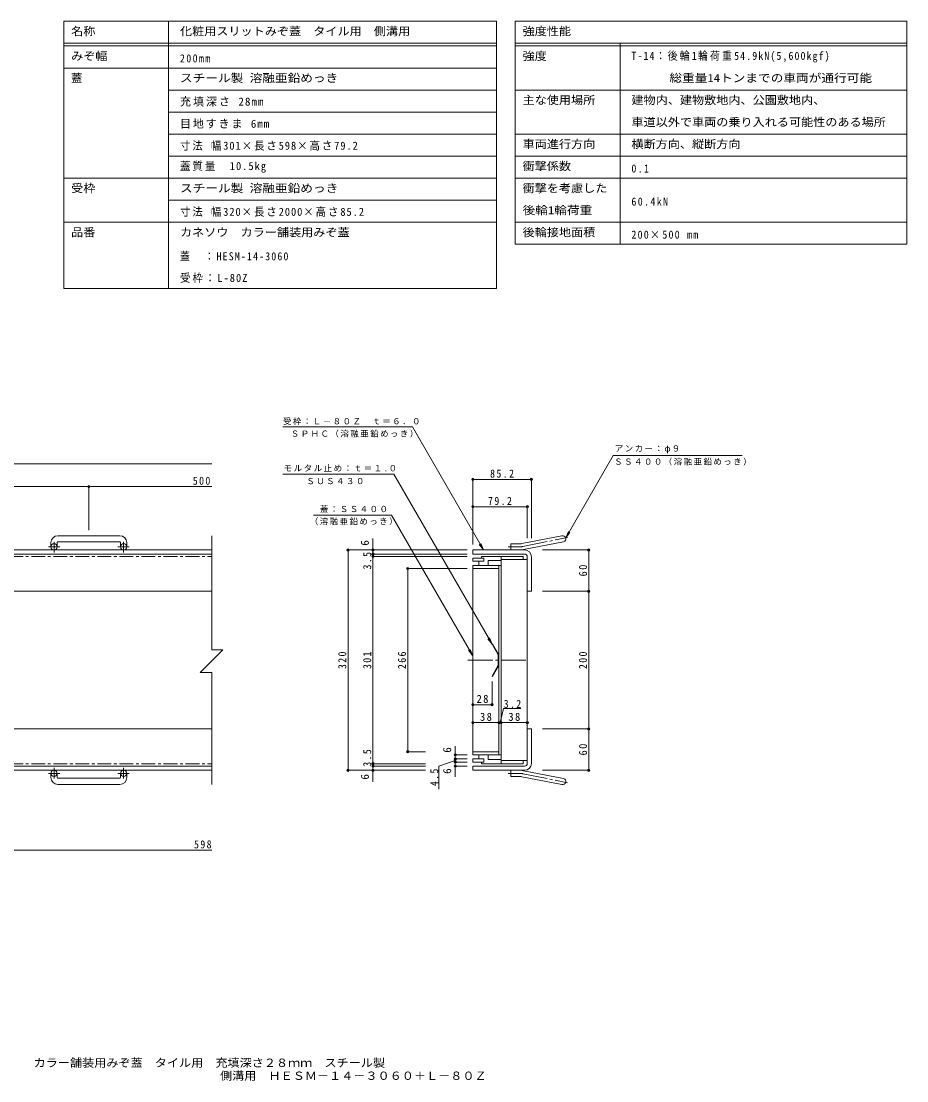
# Model space of a CAD drawing. Units: millimetres, scale not verified. Extents: x -879 to 1119, y -778 to 761.
# Drawn here: x -167 to 1119, y -778 to 761 of the extents above; entities that cross this region are included whole.
import ezdxf
from ezdxf.enums import TextEntityAlignment as Align

# ---------------------------------------------------------------- set-up
doc = ezdxf.new("R2010")
doc.units = ezdxf.units.MM
doc.header["$LTSCALE"] = 4
doc.header["$PDMODE"] = 32
doc.header["$PDSIZE"] = 3.2
doc.linetypes.add('CHAIN1', pattern=[8, 5, -1, 1, -1])
doc.linetypes.add('CHAIN2', pattern=[12, 9, -1, 1, -1])
for name, color, linetype, lineweight in [('0-0_通り芯', 7, 'CHAIN2', 9), ('0-1_躯体', 2, 'Continuous', 9), ('0-2_仕上', 7, 'Continuous', 9), ('0-3_建具', 4, 'Continuous', 9), ('0-4_その他', 7, 'Continuous', 9), ('0-5_寸法', 7, 'Continuous', 9), ('F-5_F-5ﾚｲﾔ', 2, 'Continuous', 9), ('F-F_F-Fﾚｲﾔ', 2, 'Continuous', 9)]:
    doc.layers.add(name, color=color, linetype=linetype, lineweight=lineweight)
doc.layers.add('F-4_F-4ﾚｲﾔ', color=2, linetype='Continuous')
doc.styles.add('ＭＳ ゴシック', font='')
doc.styles.get('ＭＳ ゴシック').set_extended_font_data('MS Gothic')

msp = doc.modelspace()

# ---------------------------------------------------------------- linework, layer by layer
at = {"layer": '0-0_通り芯'}
msp.add_line((481.556, -166.962), (566.942, -166.962), dxfattribs=at)
at = {"layer": '0-1_躯体'}
for p, q in [((-218.476, -66.962), (109.837, -66.962)), ((-218.476, -266.962), (109.837, -266.962))]:
    msp.add_line(p, q, dxfattribs=at)
at = {"layer": '0-2_仕上', "color": 3, "linetype": 'CHAIN1'}
for p, q in [((-216.476, -16.462), (109.837, -16.462)), ((-216.476, -317.463), (109.837, -317.463))]:
    msp.add_line(p, q, dxfattribs=at)
at = {"layer": '0-2_仕上'}
for p, q in [((488.635, -18.962), (488.635, -23.462)), ((504.635, -18.962), (488.635, -18.962)), ((504.635, -23.462), (488.635, -23.462)), ((529.835, -29.462), (488.635, -29.462)), ((488.635, -304.462), (488.635, -29.462)), ((497.635, -23.462), (497.635, -29.462)), ((501.135, -16.462), (501.135, -18.962)), ((529.835, -16.462), (501.135, -16.462)), ((504.635, -18.962), (504.635, -23.462)), ((526.635, -304.462), (526.635, -29.462)), ((529.834, -16.462), (529.834, -22.462)), ((526.635, -33.962), (488.635, -33.962)), ((526.635, -299.962), (488.635, -299.962)), ((529.835, -304.462), (488.635, -304.462)), ((497.635, -310.463), (497.635, -304.462)), ((488.635, -314.963), (488.635, -310.463)), ((504.635, -310.463), (488.635, -310.463)), ((504.635, -314.963), (488.635, -314.963)), ((501.135, -317.463), (501.135, -314.963)), ((529.835, -317.463), (501.135, -317.463)), ((504.635, -314.963), (504.635, -310.463)), ((529.834, -317.463), (529.834, -311.462))]:
    msp.add_line(p, q, dxfattribs=at)
at = {"layer": '0-2_仕上', "color": 2}
for p, q in [((529.835, -16.462), (529.835, -317.463)), ((529.835, -16.462), (561.835, -16.462)), ((567.835, -20.962), (529.835, -20.962)), ((561.835, -16.462), (561.835, -20.962)), ((567.835, -312.962), (567.835, -20.962)), ((567.835, -312.962), (529.835, -312.962)), ((529.835, -317.463), (561.835, -317.463)), ((561.835, -317.463), (561.835, -312.962))]:
    msp.add_line(p, q, dxfattribs=at)
at = {"layer": '0-2_仕上', "color": 3}
for p, q in [((516.635, -143.874), (517.501, -143.374)), ((525.635, -174.462), (516.635, -190.051)), ((526.635, -174.73), (517.501, -190.551)), ((516.635, -190.051), (517.501, -190.551))]:
    msp.add_line(p, q, dxfattribs=at)
at = {"layer": '0-2_仕上'}
for points in [[(529.835, -22.462), (510.835, -22.462), (510.835, -29.462)], [(529.835, -311.462), (510.835, -311.462), (510.835, -304.462)]]:
    msp.add_lwpolyline(points, dxfattribs=at)
at = {"layer": '0-2_仕上', "color": 3}
for points in [[(525.635, -174.462), (525.635, -159.462), (516.635, -143.874)], [(526.635, -174.73), (526.635, -159.194), (517.501, -143.374)]]:
    msp.add_lwpolyline(points, dxfattribs=at)
at = {"layer": '0-3_建具'}
for p, q in [((-123.976, 3.638), (-123.976, -2.462)), ((-114.976, 3.638), (-114.976, -2.462)), ((-23.976, 13.638), (-113.976, 13.638)), ((-113.976, 4.638), (-23.976, 4.638)), ((-22.976, 3.638), (-22.976, -2.462)), ((-13.976, 3.638), (-13.976, -2.462)), ((109.837, 13.638), (109.837, -151.871)), ((543.835, -6.962), (543.835, 2.038)), ((557.651, 2.038), (543.835, 2.038)), ((559.98, 2.344), (618.17, 13.638)), ((562.309, -6.349), (620.5, 4.944)), ((109.837, -6.962), (-818.976, -6.962)), ((109.837, -12.962), (-818.976, -12.962)), ((563.835, -12.962), (488.635, -12.962)), ((557.65, -6.962), (543.835, -6.962)), ((125.606, -151.871), (108.483, -168.994)), ((125.606, -151.871), (109.837, -151.871)), ((92.714, -184.763), (108.483, -168.994)), ((92.714, -184.763), (109.837, -184.763)), ((109.837, -347.562), (109.837, -184.763)), ((109.837, -320.962), (-818.976, -320.962)), ((109.837, -326.962), (-818.976, -326.962)), ((-123.976, -337.562), (-123.976, -331.462)), ((-114.976, -337.562), (-114.976, -331.462)), ((-22.976, -337.562), (-22.976, -331.462)), ((-13.976, -337.562), (-13.976, -331.462)), ((543.835, -326.962), (543.835, -335.962)), ((557.65, -326.962), (543.835, -326.962)), ((557.651, -335.962), (543.835, -335.962)), ((559.98, -336.269), (618.17, -347.562)), ((562.309, -327.575), (620.5, -338.869)), ((-113.976, -338.562), (-23.976, -338.562)), ((-23.976, -347.562), (-113.976, -347.562))]:
    msp.add_line(p, q, dxfattribs=at)
at = {"layer": '0-3_建具', "linetype": 'CHAIN1'}
for p, q in [((-119.476, -10.57), (-119.476, 5.028)), ((-18.476, -10.57), (-18.476, 5.028)), ((-111.313, -2.462), (-127.72, -2.462)), ((-10.313, -2.462), (-26.72, -2.462)), ((-111.313, -331.462), (-127.72, -331.462)), ((-119.476, -323.355), (-119.476, -338.952)), ((-10.313, -331.462), (-26.72, -331.462)), ((-18.476, -323.355), (-18.476, -338.952))]:
    msp.add_line(p, q, dxfattribs=at)
at = {"layer": '0-3_建具', "linetype": 'CHAIN2'}
for p, q in [((561.144, -2.002), (626.311, 11.16)), ((557.65, -2.462), (540.03, -2.462)), ((557.65, -331.462), (540.03, -331.462)), ((561.144, -331.922), (626.311, -345.085))]:
    msp.add_line(p, q, dxfattribs=at)
at = {"layer": '0-3_建具'}
for points in [[(488.635, -12.962), (488.635, -6.962), (563.835, -6.962)], [(567.835, -16.962), (567.835, -66.962), (573.835, -66.962), (573.835, -16.962)], [(567.835, -316.962), (567.835, -266.962), (573.835, -266.962), (573.835, -316.962)], [(563.835, -320.962), (488.635, -320.962), (488.635, -326.962), (563.835, -326.962)]]:
    msp.add_lwpolyline(points, dxfattribs=at)
for centre in [(-119.476, -2.462), (-18.476, -2.462), (-119.476, -331.462), (-18.476, -331.462)]:
    msp.add_circle(centre, 4.5, dxfattribs=at)
for centre, radius, start, end in [((-113.976, 3.638), 10, 90, 180), ((-113.976, 3.638), 1, 90, 180), ((-23.976, 3.638), 10, 0, 90), ((-23.976, 3.638), 1, 0, 90), ((557.651, 11.038), 9, 270, 285.00002), ((619.335, 9.291), 4.5, 285.00014, 104.99991), ((557.65, 11.038), 18, 270, 285), ((563.835, -16.962), 10, 0, 90), ((563.835, -16.962), 4, 0, 90), ((563.835, -316.962), 4, 270, 0), ((563.835, -316.962), 10, 270, 0), ((-113.976, -337.562), 10, 180, 270), ((-113.976, -337.562), 1, 180, 270), ((-23.976, -337.562), 10, 270, 0), ((-23.976, -337.562), 1, 270, 0), ((557.65, -344.962), 18, 75, 90), ((557.651, -344.962), 9, 74.99998, 90), ((619.335, -343.216), 4.5, 255.00009, 74.99986)]:
    msp.add_arc(centre, radius, start, end, dxfattribs=at)
at = {"layer": '0-3_建具', "linetype": 'CHAIN2'}
for centre, start, end in [((557.65, 11.038), 270, 284.99995), ((557.65, -344.962), 75.00005, 90)]:
    msp.add_arc(centre, 13.5, start, end, dxfattribs=at)
at = {"layer": '0-4_その他'}
for p, q in [((-818.976, 117.975), (109.837, 117.975)), ((488.635, 96.709), (488.635, 1.038)), ((488.635, 95.509), (573.835, 95.509)), ((573.835, 96.709), (573.835, 10.164)), ((-568.976, 85.056), (-68.976, 85.056)), ((-68.976, 86.256), (-68.976, 21.638)), ((-68.976, 85.056), (109.837, 85.056)), ((488.635, 55.797), (567.835, 55.797)), ((567.835, 56.997), (567.835, 10.164)), ((343.665, -6.962), (343.665, 9.445)), ((306.237, -6.962), (480.635, -6.962)), ((307.437, -6.962), (307.437, -326.962)), ((342.465, -12.962), (480.635, -12.962)), ((343.665, -6.962), (343.665, -12.962)), ((343.665, -12.962), (343.665, -16.462)), ((658.305, -6.962), (589.932, -6.962)), ((657.105, -6.962), (657.105, -66.962)), ((342.465, -16.462), (480.635, -16.462)), ((343.665, -16.462), (343.665, -317.463)), ((393.015, -33.962), (480.635, -33.962)), ((394.215, -33.962), (394.215, -299.962)), ((658.305, -66.962), (589.932, -66.962)), ((657.105, -66.962), (657.105, -266.962)), ((516.635, -232.925), (516.635, -198.051)), ((488.635, -231.725), (516.635, -231.725)), ((488.635, -257.735), (526.635, -257.735)), ((526.635, -257.735), (529.835, -257.735)), ((529.835, -257.735), (567.835, -257.735)), ((658.305, -266.962), (589.932, -266.962)), ((657.105, -266.962), (657.105, -326.962)), ((463.149, -304.462), (463.149, -292.108)), ((393.015, -299.962), (419.959, -299.962)), ((461.949, -304.462), (480.635, -304.462)), ((463.149, -310.463), (463.149, -304.462)), ((342.465, -317.463), (419.959, -317.463)), ((342.465, -320.962), (419.959, -320.962)), ((343.665, -317.463), (343.665, -320.962)), ((343.665, -320.962), (343.665, -326.962)), ((461.949, -310.463), (480.635, -310.463)), ((461.949, -314.963), (480.635, -314.963)), ((461.949, -320.962), (480.635, -320.962)), ((463.149, -314.963), (463.149, -310.463)), ((463.149, -320.962), (463.149, -314.963)), ((463.149, -320.962), (463.149, -336.558)), ((306.237, -326.962), (419.959, -326.962)), ((343.665, -326.962), (343.665, -343.521)), ((658.305, -326.962), (589.932, -326.962)), ((-216.476, -442.952), (109.837, -442.952))]:
    msp.add_line(p, q, dxfattribs=at)
for points in [[(528.235, -257.735), (533.42, -237.419), (558.604, -237.419)], [(463.149, -312.713), (439.18, -320.893), (439.18, -354.621)]]:
    msp.add_lwpolyline(points, dxfattribs=at)
for p in [(488.635, 95.509), (573.835, 95.509), (-68.976, 85.056), (488.635, 55.797), (567.835, 55.797), (307.437, -6.962), (343.665, -6.962), (343.665, -12.962), (343.665, -16.462), (657.105, -6.962), (394.215, -33.962), (657.105, -66.962), (488.635, -231.725), (516.635, -231.725), (488.635, -257.735), (526.635, -257.735), (529.835, -257.735), (567.835, -257.735), (657.105, -266.962), (394.215, -299.962), (463.149, -304.462), (343.665, -317.463), (343.665, -320.962), (463.149, -310.463), (463.149, -314.963), (463.149, -320.962), (307.437, -326.962), (343.665, -326.962), (657.105, -326.962)]:
    msp.add_point(p, dxfattribs=at)
at = {"layer": '0-5_寸法'}
for p, q in [((212.563, 171.774), (400.893, 171.774)), ((400.893, 171.774), (504.086, -6.962)), ((692.622, 130.108), (880.056, 130.108)), ((212.533, 103.158), (374.011, 103.158)), ((374.011, 103.158), (516.635, -143.874)), ((257.448, 43.497), (370.791, 43.497)), ((370.791, 43.497), (488.635, -160.614)), ((623.635, 10.62), (629.722, 18.553)), ((504.086, -6.962), (497.999, 0.971)), ((504.086, -6.962), (500.259, 2.277)), ((516.635, -143.874), (510.548, -135.94)), ((516.635, -143.874), (512.808, -134.635)), ((488.635, -160.614), (482.547, -152.68)), ((488.635, -160.614), (484.808, -151.375))]:
    msp.add_line(p, q, dxfattribs=at)
msp.add_lwpolyline([(692.622, 130.108), (623.635, 10.62), (627.462, 19.859)], dxfattribs=at)
at = {"layer": 'F-5_F-5ﾚｲﾔ', "color": 7}
msp.add_line((550.331, 660.916), (1119.017, 660.916), dxfattribs=at)
at = {"layer": 'F-F_F-Fﾚｲﾔ', "color": 7}
for p, q in [((-105.38, 760.916), (522.879, 760.916)), ((-105.38, 760.916), (-105.38, 372.916)), ((46.816, 760.916), (46.816, 372.916)), ((522.879, 760.916), (522.879, 372.916)), ((550.331, 760.916), (1119.017, 760.916)), ((550.331, 760.916), (550.331, 436.916)), ((1119.017, 760.916), (1119.017, 436.916)), ((-105.38, 728.916), (522.879, 728.916)), ((-105.38, 724.916), (522.879, 724.916)), ((550.331, 728.916), (1119.017, 728.916)), ((550.331, 724.916), (1119.017, 724.916)), ((702.526, 728.916), (702.526, 436.916)), ((-105.38, 692.916), (522.879, 692.916)), ((46.816, 660.916), (522.879, 660.916)), ((550.331, 660.916), (1119.017, 660.916)), ((46.816, 628.916), (522.879, 628.916)), ((46.816, 596.916), (522.879, 596.916)), ((550.331, 596.916), (1119.017, 596.916)), ((46.816, 564.916), (522.879, 564.916)), ((550.331, 564.916), (1119.017, 564.916)), ((-105.38, 532.916), (522.879, 532.916)), ((550.331, 532.916), (1119.017, 532.916)), ((46.816, 500.916), (522.879, 500.916)), ((-105.38, 468.916), (522.879, 468.916)), ((550.331, 468.916), (1119.017, 468.916)), ((550.331, 436.916), (1119.017, 436.916)), ((-105.38, 372.916), (522.879, 372.916))]:
    msp.add_line(p, q, dxfattribs=at)

# ---------------------------------------------------------------- texts
at = {"layer": '0-4_その他', "color": 2, "style": 'ＭＳ ゴシック'}
for p in [(341.265, -0.747), (460.749, -301.475), (341.265, -340.503), (460.749, -332.164)]:
    msp.add_text('6', height=11.73, rotation=90, dxfattribs=at).set_placement(p, align=Align.BOTTOM_LEFT)
at = {"layer": '0-4_その他', "color": 2, "char_height": 11.73, "attachment_point": 7, "style": 'ＭＳ ゴシック'}
for s, insert in [('\\T1.28;\\W0.9;85.2', (513.735, 97.909)), ('\\T1.27;\\W0.9;500', (81.992, 87.456)), ('\\T1.28;\\W0.9;79.2', (510.735, 58.197)), ('\\T1.27;\\W0.95;28', (494.135, -229.325)), ('\\T1.27;\\W0.9;3.2', (533.493, -236.525)), ('\\T1.27;\\W0.95;38', (499.135, -255.335)), ('\\T1.27;\\W0.95;38', (540.335, -255.335)), ('\\T1.27;\\W0.9;598', (83.8, -440.552))]:
    msp.add_mtext(s, dxfattribs=dict(at, insert=insert))
at = {"layer": '0-4_その他', "color": 2, "char_height": 11.73, "attachment_point": 7, "rotation": 90, "style": 'ＭＳ ゴシック'}
for s, insert in [('\\T1.27;\\W0.9;3.5', (341.265, -35.344)), ('\\T1.27;\\W0.95;60', (654.705, -45.462)), ('\\T1.27;\\W0.9;320', (305.037, -179.962)), ('\\T1.27;\\W0.9;301', (341.265, -179.962)), ('\\T1.27;\\W0.9;266', (391.815, -179.962)), ('\\T1.27;\\W0.9;200', (654.705, -179.962)), ('\\T1.27;\\W0.95;60', (654.705, -305.462)), ('\\T1.27;\\W0.9;3.5', (341.265, -321.841)), ('\\T1.27;\\W0.9;4.5', (438.641, -349.971))]:
    msp.add_mtext(s, dxfattribs=dict(at, insert=insert))
at = {"layer": '0-5_寸法', "char_height": 8.798, "attachment_point": 7, "style": 'ＭＳ ゴシック'}
for s, insert in [('\\T1.17;受枠：Ｌ－８０Ｚ\u3000ｔ＝６．０', (213.039, 174.485)), ('\\T1.17;ＳＰＨＣ（溶融亜鉛めっき）', (224.254, 156.251)), ('\\T1.17;アンカー：φ９', (694.864, 133.568)), ('\\T1.17;ＳＳ４００（溶融亜鉛めっき）', (693.942, 115.602)), ('\\T1.18;モルタル止め：ｔ＝１.０', (213.928, 106.748)), ('\\T1.17;ＳＵＳ４３０', (246.839, 88.427)), ('\\T1.17;蓋：ＳＳ４００', (266.605, 47.425)), ('\\T1.17;（溶融亜鉛めっき）', (251.904, 28.84))]:
    msp.add_mtext(s, dxfattribs=dict(at, insert=insert))
at = {"layer": 'F-4_F-4ﾚｲﾔ', "style": 'ＭＳ ゴシック', "width": 1.1}
for s, p in [('カラー舗装用みぞ蓋\u3000タイル用\u3000充填深さ２８ｍｍ\u3000スチール製', (-149.204, -761.267)), ('側溝用\u3000ＨＥＳＭ－１４－３０６０＋Ｌ－８０Ｚ', (121.552, -780.096))]:
    msp.add_text(s, height=11.73, dxfattribs=at).set_placement(p, align=Align.BOTTOM_LEFT)
at = {"layer": 'F-5_F-5ﾚｲﾔ', "style": 'ＭＳ ゴシック'}
for s, width, p in [('化粧用スリットみぞ蓋\u3000タイル用\u3000側溝用', 1.1, (63.35, 736.916)), ('スチール製 溶融亜鉛めっき', 1.15, (63.35, 668.916))]:
    msp.add_text(s, height=11.73, dxfattribs=dict(at, width=width)).set_placement(p, align=Align.BOTTOM_LEFT)
at = {"layer": 'F-5_F-5ﾚｲﾔ', "char_height": 11.73, "attachment_point": 7, "style": 'ＭＳ ゴシック'}
for s, insert in [('\\T1.28;\\W0.9;200mm', (63.35, 700.916)), ('\\T1.18;充填深さ\\~28mm', (63.35, 636.916)), ('\\T1.17;目地すきま\\~6mm', (63.35, 604.916))]:
    msp.add_mtext(s, dxfattribs=dict(at, insert=insert))
at = {"layer": 'F-F_F-Fﾚｲﾔ', "style": 'ＭＳ ゴシック'}
for s, width, p in [('名称', 1.1, (-94.733, 736.916)), ('強度性能', 1.1, (560.977, 736.916)), ('みぞ幅', 1.1, (-94.733, 700.916)), ('強度', 1.1, (560.977, 700.916)), ('  \u3000\u3000総重量14トンまでの車両が通行可能', 1.15, (719.06, 668.916)), ('主な使用場所', 1.1, (560.977, 636.916)), ('建物内、建物敷地内、公園敷地内、', 1.1, (719.06, 636.916)), ('車道以外で車両の乗り入れる可能性のある場所', 1.1, (719.06, 604.916)), ('車両進行方向', 1.1, (560.977, 572.916)), ('横断方向、縦断方向', 1.1, (719.06, 572.916)), ('衝撃係数', 1.1, (560.977, 540.916)), ('受枠', 1.1, (-94.733, 508.916)), ('スチール製 溶融亜鉛めっき', 1.15, (63.35, 508.916)), ('衝撃を考慮した', 1.1, (560.977, 508.916)), ('後輪1輪荷重', 1.15, (560.977, 476.916)), ('品番', 1.1, (-94.733, 444.916)), ('カネソウ\u3000カラー舗装用みぞ蓋', 1.1, (63.35, 444.916)), ('後輪接地面積', 1.1, (560.977, 444.916))]:
    msp.add_text(s, height=11.73, dxfattribs=dict(at, width=width)).set_placement(p, align=Align.BOTTOM_LEFT)
msp.add_text('蓋', height=11.73, dxfattribs=at).set_placement((-94.733, 668.916), align=Align.BOTTOM_LEFT)
at = {"layer": 'F-F_F-Fﾚｲﾔ', "char_height": 11.73, "attachment_point": 7, "style": 'ＭＳ ゴシック'}
for s, insert in [('\\T1.22;\\W0.9;T-14：後輪1輪荷重54.9kN(5,600kgf)', (719.06, 700.916)), ('\\T1.18;\\W0.95;寸法\\~幅301×長さ598×高さ79.2', (63.35, 572.916)), ('\\T1.19;\\W0.95;蓋質量\u300010.5kg', (63.35, 540.916)), ('\\T1.27;\\W0.9;0.1', (719.06, 540.916)), ('\\T1.28;\\W0.9;60.4kN', (719.06, 492.916)), ('\\T1.18;\\W0.95;寸法\\~幅320×長さ2000×高さ85.2', (63.35, 476.916)), ('\\T1.25;\\W0.9;200×500\\~mm', (719.06, 444.916)), ('\\T1.23;\\W0.9;蓋\u3000：HESM-14-3060', (63.35, 412.916)), ('\\T1.19;\\W0.95;受枠：L-80Z', (63.35, 380.916))]:
    msp.add_mtext(s, dxfattribs=dict(at, insert=insert))

doc.saveas('drawing.dxf')
